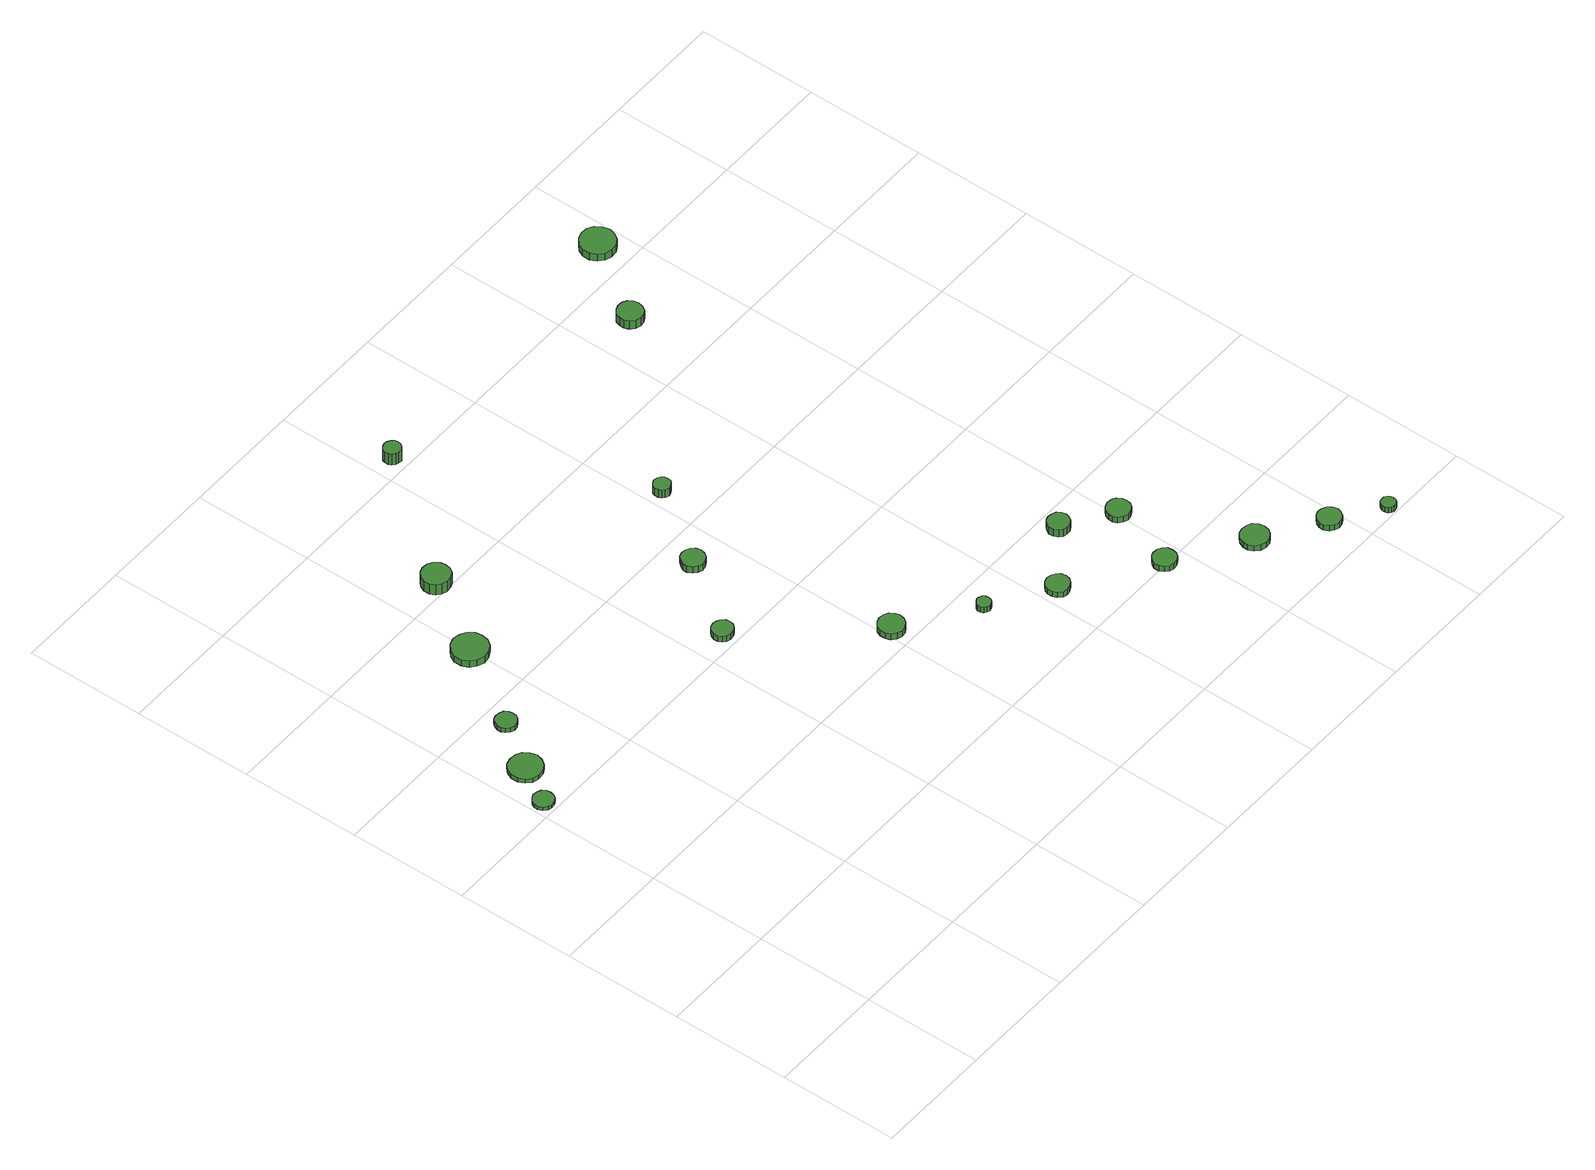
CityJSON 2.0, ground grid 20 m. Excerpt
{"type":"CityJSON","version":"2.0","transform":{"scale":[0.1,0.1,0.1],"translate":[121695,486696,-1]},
"CityObjects":{
"tree1":{"type":"SolitaryVegetationObject","attributes":{"function":"something"},"geometry":[{"type":"MultiSurface","lod":"1","boundaries":[[[0,1,2,3,4,5,6,7,8,9,10,11,12,13,14]],[[15,16,17,18,19,20,21,22,23,24,25,26,27,28,29]],[[0,29,28,1]],[[1,28,27,2]],[[2,27,26,3]],[[3,26,25,4]],[[4,25,24,5]],[[5,24,23,6]],[[6,23,22,7]],[[7,22,21,8]],[[8,21,20,9]],[[9,20,19,10]],[[10,19,18,11]],[[11,18,17,12]],[[12,17,16,13]],[[13,16,15,14]],[[14,15,29,0]]]}]},
"tree2":{"type":"SolitaryVegetationObject","attributes":{"function":"something"},"geometry":[{"type":"MultiSurface","lod":"1","boundaries":[[[30,31,32,33,34,35,36,37,38,39,40,41,42,43,44]],[[45,46,47,48,49,50,51,52,53,54,55,56,57,58,59]],[[30,59,58,31]],[[31,58,57,32]],[[32,57,56,33]],[[33,56,55,34]],[[34,55,54,35]],[[35,54,53,36]],[[36,53,52,37]],[[37,52,51,38]],[[38,51,50,39]],[[39,50,49,40]],[[40,49,48,41]],[[41,48,47,42]],[[42,47,46,43]],[[43,46,45,44]],[[44,45,59,30]]]}]},
"tree3":{"type":"SolitaryVegetationObject","attributes":{"function":"something"},"geometry":[{"type":"MultiSurface","lod":"1","boundaries":[[[60,61,62,63,64,65,66,67,68,69,70,71,72,73,74]],[[75,76,77,78,79,80,81,82,83,84,85,86,87,88,89]],[[60,89,88,61]],[[61,88,87,62]],[[62,87,86,63]],[[63,86,85,64]],[[64,85,84,65]],[[65,84,83,66]],[[66,83,82,67]],[[67,82,81,68]],[[68,81,80,69]],[[69,80,79,70]],[[70,79,78,71]],[[71,78,77,72]],[[72,77,76,73]],[[73,76,75,74]],[[74,75,89,60]]]}]},
"tree4":{"type":"SolitaryVegetationObject","attributes":{"function":"something"},"geometry":[{"type":"MultiSurface","lod":"1","boundaries":[[[90,91,92,93,94,95,96,97,98,99,100,101,102,103,104]],[[105,106,107,108,109,110,111,112,113,114,115,116,117,118,119]],[[90,119,118,91]],[[91,118,117,92]],[[92,117,116,93]],[[93,116,115,94]],[[94,115,114,95]],[[95,114,113,96]],[[96,113,112,97]],[[97,112,111,98]],[[98,111,110,99]],[[99,110,109,100]],[[100,109,108,101]],[[101,108,107,102]],[[102,107,106,103]],[[103,106,105,104]],[[104,105,119,90]]]}]},
"tree5":{"type":"SolitaryVegetationObject","attributes":{"function":"something"},"geometry":[{"type":"MultiSurface","lod":"1","boundaries":[[[120,121,122,123,124,125,126,127,128,129,130,131,132,133,134]],[[135,136,137,138,139,140,141,142,143,144,145,146,147,148,149]],[[120,149,148,121]],[[121,148,147,122]],[[122,147,146,123]],[[123,146,145,124]],[[124,145,144,125]],[[125,144,143,126]],[[126,143,142,127]],[[127,142,141,128]],[[128,141,140,129]],[[129,140,139,130]],[[130,139,138,131]],[[131,138,137,132]],[[132,137,136,133]],[[133,136,135,134]],[[134,135,149,120]]]}]},
"tree6":{"type":"SolitaryVegetationObject","attributes":{"function":"something"},"geometry":[{"type":"MultiSurface","lod":"1","boundaries":[[[150,151,152,153,154,155,156,157,158,159,160,161,162,163,164]],[[165,166,167,168,169,170,171,172,173,174,175,176,177,178,179]],[[150,179,178,151]],[[151,178,177,152]],[[152,177,176,153]],[[153,176,175,154]],[[154,175,174,155]],[[155,174,173,156]],[[156,173,172,157]],[[157,172,171,158]],[[158,171,170,159]],[[159,170,169,160]],[[160,169,168,161]],[[161,168,167,162]],[[162,167,166,163]],[[163,166,165,164]],[[164,165,179,150]]]}]},
"tree7":{"type":"SolitaryVegetationObject","attributes":{"function":"something"},"geometry":[{"type":"MultiSurface","lod":"1","boundaries":[[[180,181,182,183,184,185,186,187,188,189,190,191,192,193,194]],[[195,196,197,198,199,200,201,202,203,204,205,206,207,208,209]],[[180,209,208,181]],[[181,208,207,182]],[[182,207,206,183]],[[183,206,205,184]],[[184,205,204,185]],[[185,204,203,186]],[[186,203,202,187]],[[187,202,201,188]],[[188,201,200,189]],[[189,200,199,190]],[[190,199,198,191]],[[191,198,197,192]],[[192,197,196,193]],[[193,196,195,194]],[[194,195,209,180]]]}]},
"tree8":{"type":"SolitaryVegetationObject","attributes":{"function":"something"},"geometry":[{"type":"MultiSurface","lod":"1","boundaries":[[[210,211,212,213,214,215,216,217,218,219,220,221,222,223,224]],[[225,226,227,228,229,230,231,232,233,234,235,236,237,238,239]],[[210,239,238,211]],[[211,238,237,212]],[[212,237,236,213]],[[213,236,235,214]],[[214,235,234,215]],[[215,234,233,216]],[[216,233,232,217]],[[217,232,231,218]],[[218,231,230,219]],[[219,230,229,220]],[[220,229,228,221]],[[221,228,227,222]],[[222,227,226,223]],[[223,226,225,224]],[[224,225,239,210]]]}]},
"tree9":{"type":"SolitaryVegetationObject","attributes":{"function":"something"},"geometry":[{"type":"MultiSurface","lod":"1","boundaries":[[[240,241,242,243,244,245,246,247,248,249,250,251,252,253,254]],[[255,256,257,258,259,260,261,262,263,264,265,266,267,268,269]],[[240,269,268,241]],[[241,268,267,242]],[[242,267,266,243]],[[243,266,265,244]],[[244,265,264,245]],[[245,264,263,246]],[[246,263,262,247]],[[247,262,261,248]],[[248,261,260,249]],[[249,260,259,250]],[[250,259,258,251]],[[251,258,257,252]],[[252,257,256,253]],[[253,256,255,254]],[[254,255,269,240]]]}]},
"tree10":{"type":"SolitaryVegetationObject","attributes":{"function":"something"},"geometry":[{"type":"MultiSurface","lod":"1","boundaries":[[[270,271,272,273,274,275,276,277,278,279,280,281,282,283,284]],[[285,286,287,288,289,290,291,292,293,294,295,296,297,298,299]],[[270,299,298,271]],[[271,298,297,272]],[[272,297,296,273]],[[273,296,295,274]],[[274,295,294,275]],[[275,294,293,276]],[[276,293,292,277]],[[277,292,291,278]],[[278,291,290,279]],[[279,290,289,280]],[[280,289,288,281]],[[281,288,287,282]],[[282,287,286,283]],[[283,286,285,284]],[[284,285,299,270]]]}]},
"tree11":{"type":"SolitaryVegetationObject","attributes":{"function":"something"},"geometry":[{"type":"MultiSurface","lod":"1","boundaries":[[[300,301,302,303,304,305,306,307,308,309,310,311,312,313,314]],[[315,316,317,318,319,320,321,322,323,324,325,326,327,328,329]],[[300,329,328,301]],[[301,328,327,302]],[[302,327,326,303]],[[303,326,325,304]],[[304,325,324,305]],[[305,324,323,306]],[[306,323,322,307]],[[307,322,321,308]],[[308,321,320,309]],[[309,320,319,310]],[[310,319,318,311]],[[311,318,317,312]],[[312,317,316,313]],[[313,316,315,314]],[[314,315,329,300]]]}]},
"tree12":{"type":"SolitaryVegetationObject","attributes":{"function":"something"},"geometry":[{"type":"MultiSurface","lod":"1","boundaries":[[[330,331,332,333,334,335,336,337,338,339,340,341,342,343,344]],[[345,346,347,348,349,350,351,352,353,354,355,356,357,358,359]],[[330,359,358,331]],[[331,358,357,332]],[[332,357,356,333]],[[333,356,355,334]],[[334,355,354,335]],[[335,354,353,336]],[[336,353,352,337]],[[337,352,351,338]],[[338,351,350,339]],[[339,350,349,340]],[[340,349,348,341]],[[341,348,347,342]],[[342,347,346,343]],[[343,346,345,344]],[[344,345,359,330]]]}]},
"tree13":{"type":"SolitaryVegetationObject","attributes":{"function":"something"},"geometry":[{"type":"MultiSurface","lod":"1","boundaries":[[[360,361,362,363,364,365,366,367,368,369,370,371,372,373,374]],[[375,376,377,378,379,380,381,382,383,384,385,386,387,388,389]],[[360,389,388,361]],[[361,388,387,362]],[[362,387,386,363]],[[363,386,385,364]],[[364,385,384,365]],[[365,384,383,366]],[[366,383,382,367]],[[367,382,381,368]],[[368,381,380,369]],[[369,380,379,370]],[[370,379,378,371]],[[371,378,377,372]],[[372,377,376,373]],[[373,376,375,374]],[[374,375,389,360]]]}]},
"tree14":{"type":"SolitaryVegetationObject","attributes":{"function":"something"},"geometry":[{"type":"MultiSurface","lod":"1","boundaries":[[[390,391,392,393,394,395,396,397,398,399,400,401,402,403,404]],[[405,406,407,408,409,410,411,412,413,414,415,416,417,418,419]],[[390,419,418,391]],[[391,418,417,392]],[[392,417,416,393]],[[393,416,415,394]],[[394,415,414,395]],[[395,414,413,396]],[[396,413,412,397]],[[397,412,411,398]],[[398,411,410,399]],[[399,410,409,400]],[[400,409,408,401]],[[401,408,407,402]],[[402,407,406,403]],[[403,406,405,404]],[[404,405,419,390]]]}]},
"tree15":{"type":"SolitaryVegetationObject","attributes":{"function":"something"},"geometry":[{"type":"MultiSurface","lod":"1","boundaries":[[[420,421,422,423,424,425,426,427,428,429,430,431,432,433,434]],[[435,436,437,438,439,440,441,442,443,444,445,446,447,448,449]],[[420,449,448,421]],[[421,448,447,422]],[[422,447,446,423]],[[423,446,445,424]],[[424,445,444,425]],[[425,444,443,426]],[[426,443,442,427]],[[427,442,441,428]],[[428,441,440,429]],[[429,440,439,430]],[[430,439,438,431]],[[431,438,437,432]],[[432,437,436,433]],[[433,436,435,434]],[[434,435,449,420]]]}]},
"tree16":{"type":"SolitaryVegetationObject","attributes":{"function":"something"},"geometry":[{"type":"MultiSurface","lod":"1","boundaries":[[[450,451,452,453,454,455,456,457,458,459,460,461,462,463,464]],[[465,466,467,468,469,470,471,472,473,474,475,476,477,478,479]],[[450,479,478,451]],[[451,478,477,452]],[[452,477,476,453]],[[453,476,475,454]],[[454,475,474,455]],[[455,474,473,456]],[[456,473,472,457]],[[457,472,471,458]],[[458,471,470,459]],[[459,470,469,460]],[[460,469,468,461]],[[461,468,467,462]],[[462,467,466,463]],[[463,466,465,464]],[[464,465,479,450]]]}]},
"tree17":{"type":"SolitaryVegetationObject","attributes":{"function":"something"},"geometry":[{"type":"MultiSurface","lod":"1","boundaries":[[[480,481,482,483,484,485,486,487,488,489,490,491,492,493,494]],[[495,496,497,498,499,500,501,502,503,504,505,506,507,508,509]],[[480,509,508,481]],[[481,508,507,482]],[[482,507,506,483]],[[483,506,505,484]],[[484,505,504,485]],[[485,504,503,486]],[[486,503,502,487]],[[487,502,501,488]],[[488,501,500,489]],[[489,500,499,490]],[[490,499,498,491]],[[491,498,497,492]],[[492,497,496,493]],[[493,496,495,494]],[[494,495,509,480]]]}]},
"tree18":{"type":"SolitaryVegetationObject","attributes":{"function":"something"},"geometry":[{"type":"MultiSurface","lod":"1","boundaries":[[[510,511,512,513,514,515,516,517,518,519,520,521,522,523,524]],[[525,526,527,528,529,530,531,532,533,534,535,536,537,538,539]],[[510,539,538,511]],[[511,538,537,512]],[[512,537,536,513]],[[513,536,535,514]],[[514,535,534,515]],[[515,534,533,516]],[[516,533,532,517]],[[517,532,531,518]],[[518,531,530,519]],[[519,530,529,520]],[[520,529,528,521]],[[521,528,527,522]],[[522,527,526,523]],[[523,526,525,524]],[[524,525,539,510]]]}]},
"tree19":{"type":"SolitaryVegetationObject","attributes":{"function":"something"},"geometry":[{"type":"MultiSurface","lod":"1","boundaries":[[[540,541,542,543,544,545,546,547,548,549,550,551,552,553,554]],[[555,556,557,558,559,560,561,562,563,564,565,566,567,568,569]],[[540,569,568,541]],[[541,568,567,542]],[[542,567,566,543]],[[543,566,565,544]],[[544,565,564,545]],[[545,564,563,546]],[[546,563,562,547]],[[547,562,561,548]],[[548,561,560,549]],[[549,560,559,550]],[[550,559,558,551]],[[551,558,557,552]],[[552,557,556,553]],[[553,556,555,554]],[[554,555,569,540]]]}]},
"tree20":{"type":"SolitaryVegetationObject","attributes":{"function":"something"},"geometry":[{"type":"MultiSurface","lod":"1","boundaries":[[[570,571,572,573,574,575,576,577,578,579,580,581,582,583,584]],[[585,586,587,588,589,590,591,592,593,594,595,596,597,598,599]],[[570,599,598,571]],[[571,598,597,572]],[[572,597,596,573]],[[573,596,595,574]],[[574,595,594,575]],[[575,594,593,576]],[[576,593,592,577]],[[577,592,591,578]],[[578,591,590,579]],[[579,590,589,580]],[[580,589,588,581]],[[581,588,587,582]],[[582,587,586,583]],[[583,586,585,584]],[[584,585,599,570]]]}]}
},
"vertices":[
[40,622,15],[39,629,15],[35,635,15],[28,638,15],[21,639,15],[15,637,15],[9,632,15],[6,626,15],[6,619,15],[9,612,15],[15,607,15],[21,605,15],[28,606,15],[35,609,15],[39,615,15],[39,615,8],[35,609,8],[28,606,8],[21,605,8],[15,607,8],[9,612,8],[6,619,8],[6,626,8],[9,632,8],[15,637,8],[21,639,8],[28,638,8],[35,635,8],[39,629,8],[40,622,8],
[87,683,16],[84,694,16],[77,704,16],[68,709,16],[56,710,16],[45,707,16],[37,699,16],[32,689,16],[32,677,16],[37,667,16],[45,659,16],[56,656,16],[68,657,16],[77,663,16],[84,672,16],[84,672,8],[77,663,8],[68,657,8],[56,656,8],[45,659,8],[37,667,8],[32,677,8],[32,689,8],[37,699,8],[45,707,8],[56,710,8],[68,709,8],[77,704,8],[84,694,8],[87,683,8],
[131,763,17],[130,770,17],[126,776,17],[119,779,17],[112,780,17],[105,778,17],[100,773,17],[97,766,17],[97,759,17],[100,753,17],[105,748,17],[112,745,17],[119,746,17],[126,750,17],[130,756,17],[130,756,8],[126,750,8],[119,746,8],[112,745,8],[105,748,8],[100,753,8],[97,759,8],[97,766,8],[100,773,8],[105,778,8],[112,780,8],[119,779,8],[126,776,8],[130,770,8],[131,763,8],
[225,894,21],[223,905,21],[216,915,21],[205,921,21],[193,923,21],[181,919,21],[172,911,21],[167,900,21],[167,887,21],[172,876,21],[181,868,21],[193,864,21],[205,866,21],[216,872,21],[223,882,21],[223,882,8],[216,872,8],[205,866,8],[193,864,8],[181,868,8],[172,876,8],[167,887,8],[167,900,8],[172,911,8],[181,919,8],[193,923,8],[205,921,8],[216,915,8],[223,905,8],[225,894,8],
[300,1020,28],[298,1029,28],[292,1037,28],[284,1042,28],[274,1043,28],[265,1040,28],[258,1034,28],[254,1025,28],[254,1015,28],[258,1006,28],[265,1000,28],[274,997,28],[284,998,28],[292,1002,28],[298,1010,28],[298,1010,7],[292,1002,7],[284,998,7],[274,997,7],[265,1000,7],[258,1006,7],[254,1015,7],[254,1025,7],[258,1034,7],[265,1040,7],[274,1043,7],[284,1042,7],[292,1037,7],[298,1029,7],[300,1020,7],
[472,626,19],[471,633,19],[466,639,19],[460,642,19],[453,643,19],[446,641,19],[441,636,19],[438,629,19],[438,622,19],[441,616,19],[446,611,19],[453,609,19],[460,610,19],[466,613,19],[471,619,19],[471,619,7],[466,613,7],[460,610,7],[453,609,7],[446,611,7],[441,616,7],[438,622,7],[438,629,7],[441,636,7],[446,641,7],[453,643,7],[460,642,7],[466,639,7],[471,633,7],[472,626,7],
[636,437,19],[634,445,19],[629,453,19],[621,457,19],[612,458,19],[604,455,19],[597,449,19],[594,441,19],[594,432,19],[597,424,19],[604,418,19],[612,415,19],[621,416,19],[629,421,19],[634,428,19],[634,428,7],[629,421,7],[621,416,7],[612,415,7],[604,418,7],[597,424,7],[594,432,7],[594,441,7],[597,449,7],[604,455,7],[612,458,7],[621,457,7],[629,453,7],[634,445,7],[636,437,7],
[560,748,20],[558,756,20],[553,762,20],[546,766,20],[538,767,20],[531,765,20],[525,759,20],[521,752,20],[521,744,20],[525,736,20],[531,731,20],[538,728,20],[546,729,20],[553,733,20],[558,740,20],[558,740,7],[553,733,7],[546,729,7],[538,728,7],[531,731,7],[525,736,7],[521,744,7],[521,752,7],[525,759,7],[531,765,7],[538,767,7],[546,766,7],[553,762,7],[558,756,7],[560,748,7],
[452,1227,30],[451,1233,30],[447,1237,30],[442,1240,30],[436,1241,30],[431,1239,30],[426,1235,30],[424,1230,30],[424,1224,30],[426,1219,30],[431,1215,30],[436,1213,30],[442,1213,30],[447,1216,30],[451,1221,30],[451,1221,7],[447,1216,7],[442,1213,7],[436,1213,7],[431,1215,7],[426,1219,7],[424,1224,7],[424,1230,7],[426,1235,7],[431,1239,7],[436,1241,7],[442,1240,7],[447,1237,7],[451,1233,7],[452,1227,7],
[744,357,19],[743,362,19],[740,366,19],[736,368,19],[731,369,19],[727,367,19],[723,364,19],[721,359,19],[721,355,19],[723,350,19],[727,347,19],[731,345,19],[736,346,19],[740,348,19],[743,352,19],[743,352,8],[740,348,8],[736,346,8],[731,345,8],[727,347,8],[723,350,8],[721,355,8],[721,359,8],[723,364,8],[727,367,8],[731,369,8],[736,368,8],[740,366,8],[743,362,8],[744,357,8],
[642,874,23],[641,880,23],[638,884,23],[633,887,23],[627,888,23],[621,886,23],[617,882,23],[615,877,23],[615,871,23],[617,866,23],[621,862,23],[627,860,23],[633,861,23],[638,864,23],[641,868,23],[641,868,7],[638,864,7],[633,861,7],[627,860,7],[621,862,7],[617,866,7],[615,871,7],[615,877,7],[617,882,7],[621,886,7],[627,888,7],[633,887,7],[638,884,7],[641,880,7],[642,874,7],
[849,295,19],[847,303,19],[842,309,19],[835,313,19],[827,314,19],[820,312,19],[814,306,19],[811,299,19],[811,291,19],[814,284,19],[820,278,19],[827,276,19],[835,277,19],[842,281,19],[847,287,19],[847,287,8],[842,281,8],[835,277,8],[827,276,8],[820,278,8],[814,284,8],[811,291,8],[811,299,8],[814,306,8],[820,312,8],[827,314,8],[835,313,8],[842,309,8],[847,303,8],[849,295,8],
[986,204,19],[985,212,19],[980,218,19],[973,222,19],[965,223,19],[958,221,19],[952,215,19],[948,208,19],[948,200,19],[952,193,19],[958,187,19],[965,185,19],[973,186,19],[980,190,19],[985,196,19],[985,196,8],[980,190,8],[973,186,8],[965,185,8],[958,187,8],[952,193,8],[948,200,8],[948,208,8],[952,215,8],[958,221,8],[965,223,8],[973,222,8],[980,218,8],[985,212,8],[986,204,8],
[946,370,21],[944,378,21],[940,384,21],[933,387,21],[925,388,21],[918,386,21],[913,381,21],[909,374,21],[909,366,21],[913,359,21],[918,354,21],[925,352,21],[933,353,21],[940,357,21],[944,363,21],[944,363,7],[940,357,7],[933,353,7],[925,352,7],[918,354,7],[913,359,7],[909,366,7],[909,374,7],[913,381,7],[918,386,7],[925,388,7],[933,387,7],[940,384,7],[944,378,7],[946,370,7],
[1023,318,20],[1022,326,20],[1017,333,20],[1010,337,20],[1002,338,20],[994,335,20],[988,330,20],[985,322,20],[985,314,20],[988,307,20],[994,302,20],[1002,299,20],[1010,300,20],[1017,304,20],[1022,311,20],[1022,311,8],[1017,304,8],[1010,300,8],[1002,299,8],[994,302,8],[988,307,8],[985,314,8],[985,322,8],[988,330,8],[994,335,8],[1002,338,8],[1010,337,8],[1017,333,8],[1022,326,8],[1023,318,8],
[1107,128,19],[1105,137,19],[1100,145,19],[1092,149,19],[1082,150,19],[1073,148,19],[1066,141,19],[1062,132,19],[1062,123,19],[1066,114,19],[1073,108,19],[1082,105,19],[1092,106,19],[1100,111,19],[1105,118,19],[1105,118,8],[1100,111,8],[1092,106,8],[1082,105,8],[1073,108,8],[1066,114,8],[1062,123,8],[1062,132,8],[1066,141,8],[1073,148,8],[1082,150,8],[1092,149,8],[1100,145,8],[1105,137,8],[1107,128,8],
[1201,65,19],[1199,73,19],[1194,79,19],[1187,83,19],[1179,84,19],[1172,82,19],[1166,76,19],[1162,69,19],[1162,61,19],[1166,53,19],[1172,48,19],[1179,45,19],[1187,46,19],[1194,50,19],[1199,57,19],[1199,57,8],[1194,50,8],[1187,46,8],[1179,45,8],[1172,48,8],[1166,53,8],[1162,61,8],[1162,69,8],[1166,76,8],[1172,82,8],[1179,84,8],[1187,83,8],[1194,79,8],[1199,73,8],[1201,65,8],
[896,1126,24],[894,1135,24],[889,1142,24],[882,1146,24],[873,1147,24],[865,1144,24],[858,1138,24],[855,1130,24],[855,1122,24],[858,1114,24],[865,1108,24],[873,1105,24],[882,1106,24],[889,1110,24],[894,1117,24],[894,1117,7],[889,1110,7],[882,1106,7],[873,1105,7],[865,1108,7],[858,1114,7],[855,1122,7],[855,1130,7],[858,1138,7],[865,1144,7],[873,1147,7],[882,1146,7],[889,1142,7],[894,1135,7],[896,1126,7],
[1269,14,19],[1268,19,19],[1265,23,19],[1261,26,19],[1256,26,19],[1251,25,19],[1248,21,19],[1246,17,19],[1246,12,19],[1248,7,19],[1251,4,19],[1256,2,19],[1261,3,19],[1265,5,19],[1268,9,19],[1268,9,8],[1265,5,8],[1261,3,8],[1256,2,8],[1251,4,8],[1248,7,8],[1246,12,8],[1246,17,8],[1248,21,8],[1251,25,8],[1256,26,8],[1261,26,8],[1265,23,8],[1268,19,8],[1269,14,8],
[990,1253,21],[987,1265,21],[980,1275,21],[970,1281,21],[958,1282,21],[947,1278,21],[938,1270,21],[933,1259,21],[933,1247,21],[938,1236,21],[947,1228,21],[958,1225,21],[970,1226,21],[980,1232,21],[987,1242,21],[987,1242,7],[980,1232,7],[970,1226,7],[958,1225,7],[947,1228,7],[938,1236,7],[933,1247,7],[933,1259,7],[938,1270,7],[947,1278,7],[958,1282,7],[970,1281,7],[980,1275,7],[987,1265,7],[990,1253,7]
]}
